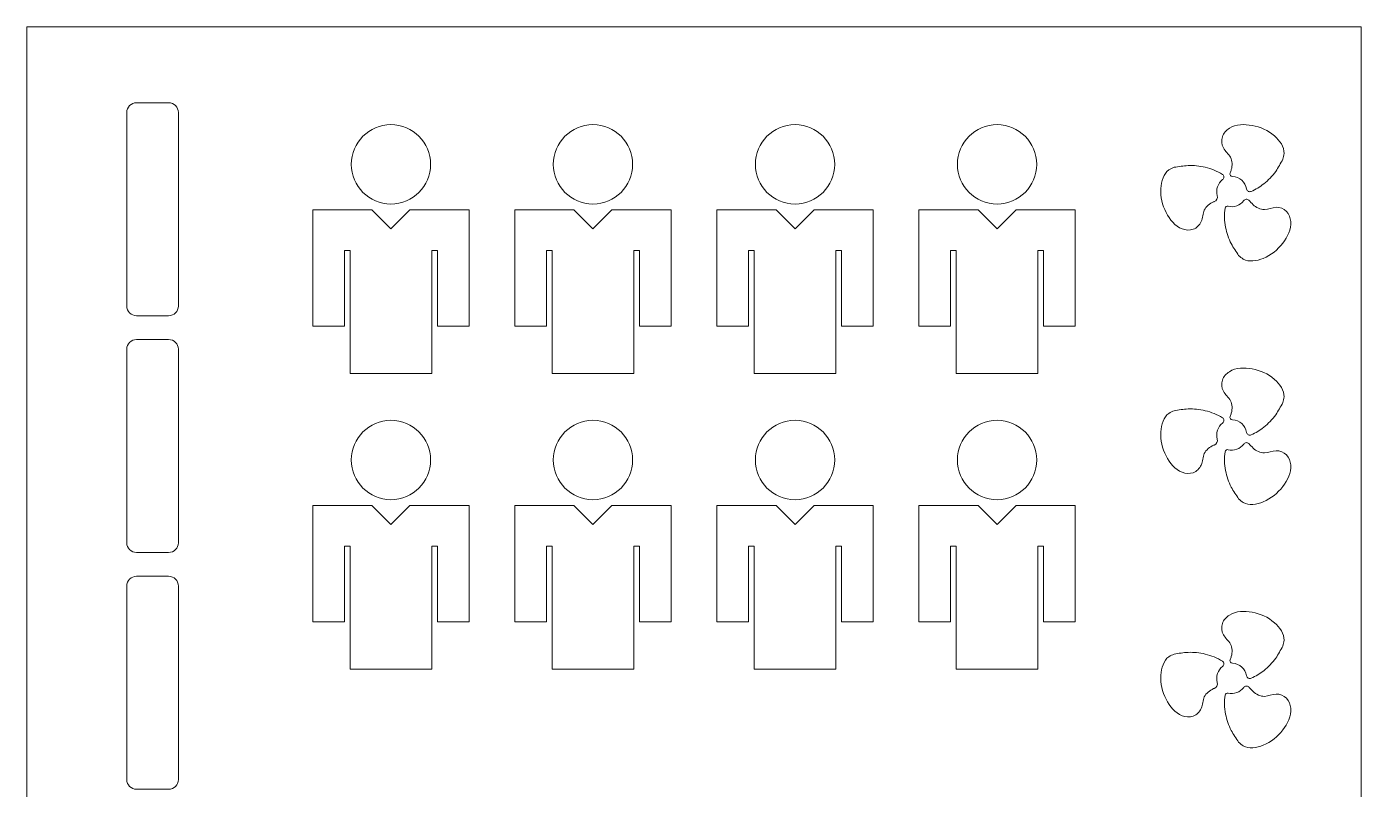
# Model space of a CAD drawing. Header units: metres. Extents: x -2538 to 7610, y -1082 to -498.
# Drawn here: x 4963 to 5525, y -841 to -520 of the extents above; entities that cross this region are included whole.
import ezdxf

# ---------------------------------------------------------------- set-up
doc = ezdxf.new("R2010")
doc.units = ezdxf.units.M
doc.linetypes.add('AUSGEZOGEN', pattern=[0])
doc.layers.add('Allgemein01', color=7, linetype='AUSGEZOGEN', lineweight=13)
doc.layers.add('Standard', color=7, linetype='AUSGEZOGEN', lineweight=25)

# ---------------------------------------------------------------- blocks, each defined once
blk = doc.blocks.new('COMPLEXOBJECT_154')
at = {"layer": 'Standard', "color": 7, "linetype": 'AUSGEZOGEN', "lineweight": 13}
for centre, major_axis, start_param, end_param in [((5468.3, -596.43), (0.526, 0.881), 0.29016, 1.960733), ((5470.13, -589.27), (3.27, 5.47), 3.431753, 4.605899), ((5476.33, -593.94), (0.75, 1.25), 6.063983, 7.747492)]:
    blk.add_ellipse(centre, major_axis=major_axis, ratio=0.99288, start_param=start_param, end_param=end_param, dxfattribs=at)
for points, start_tangent, end_tangent in [([(5477.33, -592.89), (5479.12, -594.77), (5483.89, -596.82), (5488.8, -595.87), (5493.17, -597.62), (5494.95, -601.85), (5491.58, -610.97), (5483.36, -617.36), (5474.96, -617.67), (5473.03, -616.15)], (0.000725, -0.000689), (-0.000739, 0.000674)), ([(5473.03, -616.15), (5469.9, -611.15), (5467.52, -604.27), (5467.29, -596.28)], (-0.000563, 0.000827), (0.000151, 0.000989))]:
    blk.add_spline(points, degree=3, dxfattribs=dict(at, start_tangent=start_tangent, end_tangent=end_tangent))
blk = doc.blocks.new('COMPLEXOBJECT_155')
at = {"layer": 'Standard', "color": 7, "linetype": 'AUSGEZOGEN', "lineweight": 13}
for centre, major_axis, start_param, end_param in [((5470.13, -589.27), (3.27, 5.47), 1.194602, 2.376013), ((5465.46, -583.17), (0.69, 1.16), 4.336194, 6.247926), ((5461.99, -591.52), (1.08, 1.81), 4.03076, 5.517605)]:
    blk.add_ellipse(centre, major_axis=major_axis, ratio=0.99288, start_param=start_param, end_param=end_param, dxfattribs=at)
for points, start_tangent, end_tangent in [([(5445.85, -579.04), (5451.71, -578.31), (5458.94, -579.05), (5466.2, -582.04)], (0.000987, 0.000163), (0.00084, -0.000543)), ([(5462.7, -593.49), (5462.48, -593.58), (5458.57, -597.04), (5457.3, -601.89), (5453.84, -605.12), (5449.25, -604.95), (5442.49, -598.06), (5440.29, -587.9), (5443.64, -580.15), (5445.85, -579.04)], (-0.000938, -0.000347), (0.000923, 0.000384))]:
    blk.add_spline(points, degree=3, dxfattribs=dict(at, start_tangent=start_tangent, end_tangent=end_tangent))
blk = doc.blocks.new('COMPLEXOBJECT_156')
at = {"layer": 'Standard', "color": 7, "linetype": 'AUSGEZOGEN', "lineweight": 13}
for centre, major_axis, start_param, end_param in [((5470.47, -581.81), (0.567, 0.95), 1.74922, 3.637), ((5470.13, -589.27), (3.27, 5.47), 5.424284, 6.778593), ((5477.77, -587.9), (0.73, 1.22), 2.282692, 4.103172)]:
    blk.add_ellipse(centre, major_axis=major_axis, ratio=0.99288, start_param=start_param, end_param=end_param, dxfattribs=at)
for points, start_tangent, end_tangent in [([(5469.45, -581.42), (5469.94, -580.02), (5469.62, -574.82), (5466.58, -570.87), (5466.17, -566.16), (5469.12, -562.62), (5478.73, -561.43), (5488.1, -565.85), (5492.14, -573.21), (5491.65, -575.64)], (0.000356, 0.000935), (-0.000266, -0.000964)), ([(5491.65, -575.64), (5488.62, -580.74), (5483.58, -586.02), (5478.35, -589.2)], (-0.000478, -0.000878), (-0.00091, -0.000414))]:
    blk.add_spline(points, degree=3, dxfattribs=dict(at, start_tangent=start_tangent, end_tangent=end_tangent))
blk = doc.blocks.new('COMPLEXOBJECT_157')
at = {"layer": 'Standard', "color": 7, "linetype": 'AUSGEZOGEN', "lineweight": 13}
for centre, major_axis, start_param, end_param in [((5470.13, -691.7), (3.27, 5.47), 3.431753, 4.605899), ((5476.33, -696.37), (0.75, 1.25), 6.063983, 7.747492), ((5468.3, -698.86), (0.526, 0.881), 0.29016, 1.960733)]:
    blk.add_ellipse(centre, major_axis=major_axis, ratio=0.99288, start_param=start_param, end_param=end_param, dxfattribs=at)
for points, start_tangent, end_tangent in [([(5477.33, -695.32), (5479.12, -697.2), (5483.89, -699.25), (5488.8, -698.3), (5493.17, -700.05), (5494.95, -704.28), (5491.58, -713.4), (5483.36, -719.79), (5474.96, -720.1), (5473.03, -718.58)], (0.000725, -0.000689), (-0.000739, 0.000674)), ([(5473.03, -718.58), (5469.9, -713.58), (5467.52, -706.7), (5467.29, -698.71)], (-0.000563, 0.000827), (0.000151, 0.000989))]:
    blk.add_spline(points, degree=3, dxfattribs=dict(at, start_tangent=start_tangent, end_tangent=end_tangent))
blk = doc.blocks.new('COMPLEXOBJECT_158')
at = {"layer": 'Standard', "color": 7, "linetype": 'AUSGEZOGEN', "lineweight": 13}
for centre, major_axis, start_param, end_param in [((5465.46, -685.6), (0.69, 1.16), 4.336194, 6.247926), ((5470.13, -691.7), (3.27, 5.47), 1.194602, 2.376013), ((5461.99, -693.95), (1.08, 1.81), 4.03076, 5.517605)]:
    blk.add_ellipse(centre, major_axis=major_axis, ratio=0.99288, start_param=start_param, end_param=end_param, dxfattribs=at)
for points, start_tangent, end_tangent in [([(5462.7, -695.92), (5462.48, -696.01), (5458.57, -699.47), (5457.3, -704.32), (5453.84, -707.55), (5449.25, -707.38), (5442.49, -700.49), (5440.29, -690.33), (5443.64, -682.58), (5445.85, -681.47)], (-0.000938, -0.000347), (0.000923, 0.000384)), ([(5445.85, -681.47), (5451.71, -680.74), (5458.94, -681.48), (5466.2, -684.47)], (0.000987, 0.000163), (0.00084, -0.000543))]:
    blk.add_spline(points, degree=3, dxfattribs=dict(at, start_tangent=start_tangent, end_tangent=end_tangent))
blk = doc.blocks.new('COMPLEXOBJECT_159')
at = {"layer": 'Standard', "color": 7, "linetype": 'AUSGEZOGEN', "lineweight": 13}
for centre, major_axis, start_param, end_param in [((5470.47, -684.24), (0.567, 0.95), 1.74922, 3.637), ((5470.13, -691.7), (3.27, 5.47), 5.424284, 6.778593), ((5477.77, -690.33), (0.73, 1.22), 2.282692, 4.103172)]:
    blk.add_ellipse(centre, major_axis=major_axis, ratio=0.99288, start_param=start_param, end_param=end_param, dxfattribs=at)
for points, start_tangent, end_tangent in [([(5469.45, -683.85), (5469.94, -682.45), (5469.62, -677.25), (5466.58, -673.3), (5466.17, -668.59), (5469.12, -665.05), (5478.73, -663.86), (5488.1, -668.28), (5492.14, -675.64), (5491.65, -678.07)], (0.000356, 0.000935), (-0.000266, -0.000964)), ([(5491.65, -678.07), (5488.62, -683.17), (5483.58, -688.45), (5478.35, -691.63)], (-0.000478, -0.000878), (-0.00091, -0.000414))]:
    blk.add_spline(points, degree=3, dxfattribs=dict(at, start_tangent=start_tangent, end_tangent=end_tangent))
blk = doc.blocks.new('COMPLEXOBJECT_160')
at = {"layer": 'Standard', "color": 7, "linetype": 'AUSGEZOGEN', "lineweight": 13}
for centre, major_axis, start_param, end_param in [((5470.13, -794.13), (3.27, 5.47), 3.431753, 4.605899), ((5476.33, -798.8), (0.75, 1.25), 6.063983, 7.747492), ((5468.3, -801.29), (0.526, 0.881), 0.29016, 1.960733)]:
    blk.add_ellipse(centre, major_axis=major_axis, ratio=0.99288, start_param=start_param, end_param=end_param, dxfattribs=at)
for points, start_tangent, end_tangent in [([(5477.33, -797.75), (5479.12, -799.63), (5483.89, -801.68), (5488.8, -800.73), (5493.17, -802.48), (5494.95, -806.71), (5491.58, -815.83), (5483.36, -822.22), (5474.96, -822.53), (5473.03, -821.01)], (0.000725, -0.000689), (-0.000739, 0.000674)), ([(5473.03, -821.01), (5469.9, -816.01), (5467.52, -809.13), (5467.29, -801.14)], (-0.000563, 0.000827), (0.000151, 0.000989))]:
    blk.add_spline(points, degree=3, dxfattribs=dict(at, start_tangent=start_tangent, end_tangent=end_tangent))
blk = doc.blocks.new('COMPLEXOBJECT_161')
at = {"layer": 'Standard', "color": 7, "linetype": 'AUSGEZOGEN', "lineweight": 13}
for centre, major_axis, start_param, end_param in [((5470.13, -794.13), (3.27, 5.47), 1.194602, 2.376013), ((5465.46, -788.03), (0.69, 1.16), 4.336194, 6.247926), ((5461.99, -796.38), (1.08, 1.81), 4.03076, 5.517605)]:
    blk.add_ellipse(centre, major_axis=major_axis, ratio=0.99288, start_param=start_param, end_param=end_param, dxfattribs=at)
for points, start_tangent, end_tangent in [([(5462.7, -798.35), (5462.48, -798.44), (5458.57, -801.9), (5457.3, -806.75), (5453.84, -809.98), (5449.25, -809.81), (5442.49, -802.92), (5440.29, -792.76), (5443.64, -785.01), (5445.85, -783.9)], (-0.000938, -0.000347), (0.000923, 0.000384)), ([(5445.85, -783.9), (5451.71, -783.17), (5458.94, -783.91), (5466.2, -786.9)], (0.000987, 0.000163), (0.00084, -0.000543))]:
    blk.add_spline(points, degree=3, dxfattribs=dict(at, start_tangent=start_tangent, end_tangent=end_tangent))
blk = doc.blocks.new('COMPLEXOBJECT_162')
at = {"layer": 'Standard', "color": 7, "linetype": 'AUSGEZOGEN', "lineweight": 13}
for centre, major_axis, start_param, end_param in [((5470.47, -786.67), (0.567, 0.95), 1.74922, 3.637), ((5470.13, -794.13), (3.27, 5.47), 5.424284, 6.778593), ((5477.77, -792.76), (0.73, 1.22), 2.282692, 4.103172)]:
    blk.add_ellipse(centre, major_axis=major_axis, ratio=0.99288, start_param=start_param, end_param=end_param, dxfattribs=at)
for points, start_tangent, end_tangent in [([(5469.45, -786.28), (5469.94, -784.88), (5469.62, -779.68), (5466.58, -775.73), (5466.17, -771.02), (5469.12, -767.48), (5478.73, -766.29), (5488.1, -770.71), (5492.14, -778.07), (5491.65, -780.5)], (0.000356, 0.000935), (-0.000266, -0.000964)), ([(5491.65, -780.5), (5488.62, -785.6), (5483.58, -790.88), (5478.35, -794.06)], (-0.000478, -0.000878), (-0.00091, -0.000414))]:
    blk.add_spline(points, degree=3, dxfattribs=dict(at, start_tangent=start_tangent, end_tangent=end_tangent))
blk = doc.blocks.new('COMPLEXOBJECT_169')
at = {"layer": 'Allgemein01', "color": 7, "linetype": 'AUSGEZOGEN', "lineweight": 13}
for p, q in [((5083.15, -596.97), (5108.06, -596.97)), ((5083.15, -645.92), (5083.15, -596.97)), ((5116.06, -604.97), (5108.06, -596.97)), ((5116.06, -604.97), (5124.06, -596.97)), ((5096.48, -614.05), (5098.88, -614.05)), ((5096.48, -645.92), (5096.48, -614.05)), ((5098.88, -665.87), (5098.88, -614.05)), ((5133.23, -665.87), (5133.23, -614.05)), ((5135.63, -614.05), (5133.23, -614.05)), ((5135.63, -645.92), (5135.63, -614.05)), ((5083.15, -645.92), (5096.48, -645.92)), ((5148.97, -645.92), (5135.63, -645.92)), ((5133.23, -665.87), (5098.88, -665.87))]:
    blk.add_line(p, q, dxfattribs=at)
blk.add_lwpolyline([(5124.06, -596.97), (5148.97, -596.97), (5148.97, -645.92)], dxfattribs=at)
blk.add_circle((5116.06, -577.79), 16.7, dxfattribs=at)
blk = doc.blocks.new('COMPLEXOBJECT_170')
at = {"layer": 'Allgemein01', "color": 7, "linetype": 'AUSGEZOGEN', "lineweight": 13}
for p, q in [((5168.23, -596.97), (5193.14, -596.97)), ((5168.23, -645.92), (5168.23, -596.97)), ((5201.14, -604.97), (5193.14, -596.97)), ((5201.14, -604.97), (5209.14, -596.97)), ((5181.56, -614.05), (5183.96, -614.05)), ((5181.56, -645.92), (5181.56, -614.05)), ((5183.96, -665.87), (5183.96, -614.05)), ((5218.31, -665.87), (5218.31, -614.05)), ((5220.71, -614.05), (5218.31, -614.05)), ((5220.71, -645.92), (5220.71, -614.05)), ((5168.23, -645.92), (5181.56, -645.92)), ((5234.05, -645.92), (5220.71, -645.92)), ((5218.31, -665.87), (5183.96, -665.87))]:
    blk.add_line(p, q, dxfattribs=at)
blk.add_lwpolyline([(5209.14, -596.97), (5234.05, -596.97), (5234.05, -645.92)], dxfattribs=at)
blk.add_circle((5201.14, -577.79), 16.7, dxfattribs=at)
blk = doc.blocks.new('COMPLEXOBJECT_171')
at = {"layer": 'Allgemein01', "color": 7, "linetype": 'AUSGEZOGEN', "lineweight": 13}
for p, q in [((5253.31, -596.97), (5278.22, -596.97)), ((5253.31, -645.92), (5253.31, -596.97)), ((5286.22, -604.97), (5278.22, -596.97)), ((5286.22, -604.97), (5294.22, -596.97)), ((5266.64, -614.05), (5269.04, -614.05)), ((5266.64, -645.92), (5266.64, -614.05)), ((5269.04, -665.87), (5269.04, -614.05)), ((5303.39, -665.87), (5303.39, -614.05)), ((5305.79, -614.05), (5303.39, -614.05)), ((5305.79, -645.92), (5305.79, -614.05)), ((5253.31, -645.92), (5266.64, -645.92)), ((5319.13, -645.92), (5305.79, -645.92)), ((5303.39, -665.87), (5269.04, -665.87))]:
    blk.add_line(p, q, dxfattribs=at)
blk.add_lwpolyline([(5294.22, -596.97), (5319.13, -596.97), (5319.13, -645.92)], dxfattribs=at)
blk.add_circle((5286.22, -577.79), 16.7, dxfattribs=at)
blk = doc.blocks.new('COMPLEXOBJECT_172')
at = {"layer": 'Allgemein01', "color": 7, "linetype": 'AUSGEZOGEN', "lineweight": 13}
for p, q in [((5338.39, -596.97), (5363.3, -596.97)), ((5338.39, -645.92), (5338.39, -596.97)), ((5371.3, -604.97), (5363.3, -596.97)), ((5371.3, -604.97), (5379.3, -596.97)), ((5351.72, -614.05), (5354.12, -614.05)), ((5351.72, -645.92), (5351.72, -614.05)), ((5354.12, -665.87), (5354.12, -614.05)), ((5388.47, -665.87), (5388.47, -614.05)), ((5390.87, -614.05), (5388.47, -614.05)), ((5390.87, -645.92), (5390.87, -614.05)), ((5338.39, -645.92), (5351.72, -645.92)), ((5404.21, -645.92), (5390.87, -645.92)), ((5388.47, -665.87), (5354.12, -665.87))]:
    blk.add_line(p, q, dxfattribs=at)
blk.add_lwpolyline([(5379.3, -596.97), (5404.21, -596.97), (5404.21, -645.92)], dxfattribs=at)
blk.add_circle((5371.3, -577.79), 16.7, dxfattribs=at)
blk = doc.blocks.new('COMPLEXOBJECT_173')
at = {"layer": 'Allgemein01', "color": 7, "linetype": 'AUSGEZOGEN', "lineweight": 13}
for p, q in [((5083.15, -721.39), (5108.06, -721.39)), ((5083.15, -770.34), (5083.15, -721.39)), ((5116.06, -729.39), (5108.06, -721.39)), ((5116.06, -729.39), (5124.06, -721.39)), ((5096.48, -738.47), (5098.88, -738.47)), ((5096.48, -770.34), (5096.48, -738.47)), ((5098.88, -790.29), (5098.88, -738.47)), ((5133.23, -790.29), (5133.23, -738.47)), ((5135.63, -738.47), (5133.23, -738.47)), ((5135.63, -770.34), (5135.63, -738.47)), ((5083.15, -770.34), (5096.48, -770.34)), ((5148.97, -770.34), (5135.63, -770.34)), ((5133.23, -790.29), (5098.88, -790.29))]:
    blk.add_line(p, q, dxfattribs=at)
blk.add_lwpolyline([(5124.06, -721.39), (5148.97, -721.39), (5148.97, -770.34)], dxfattribs=at)
blk.add_circle((5116.06, -702.21), 16.7, dxfattribs=at)
blk = doc.blocks.new('COMPLEXOBJECT_174')
at = {"layer": 'Allgemein01', "color": 7, "linetype": 'AUSGEZOGEN', "lineweight": 13}
for p, q in [((5168.23, -721.39), (5193.14, -721.39)), ((5168.23, -770.34), (5168.23, -721.39)), ((5201.14, -729.39), (5193.14, -721.39)), ((5201.14, -729.39), (5209.14, -721.39)), ((5181.56, -738.47), (5183.96, -738.47)), ((5181.56, -770.34), (5181.56, -738.47)), ((5183.96, -790.29), (5183.96, -738.47)), ((5218.31, -790.29), (5218.31, -738.47)), ((5220.71, -738.47), (5218.31, -738.47)), ((5220.71, -770.34), (5220.71, -738.47)), ((5168.23, -770.34), (5181.56, -770.34)), ((5234.05, -770.34), (5220.71, -770.34)), ((5218.31, -790.29), (5183.96, -790.29))]:
    blk.add_line(p, q, dxfattribs=at)
blk.add_lwpolyline([(5209.14, -721.39), (5234.05, -721.39), (5234.05, -770.34)], dxfattribs=at)
blk.add_circle((5201.14, -702.21), 16.7, dxfattribs=at)
blk = doc.blocks.new('COMPLEXOBJECT_175')
at = {"layer": 'Allgemein01', "color": 7, "linetype": 'AUSGEZOGEN', "lineweight": 13}
for p, q in [((5253.31, -721.39), (5278.22, -721.39)), ((5253.31, -770.34), (5253.31, -721.39)), ((5286.22, -729.39), (5278.22, -721.39)), ((5286.22, -729.39), (5294.22, -721.39)), ((5266.64, -738.47), (5269.04, -738.47)), ((5266.64, -770.34), (5266.64, -738.47)), ((5269.04, -790.29), (5269.04, -738.47)), ((5303.39, -790.29), (5303.39, -738.47)), ((5305.79, -738.47), (5303.39, -738.47)), ((5305.79, -770.34), (5305.79, -738.47)), ((5253.31, -770.34), (5266.64, -770.34)), ((5319.13, -770.34), (5305.79, -770.34)), ((5303.39, -790.29), (5269.04, -790.29))]:
    blk.add_line(p, q, dxfattribs=at)
blk.add_lwpolyline([(5294.22, -721.39), (5319.13, -721.39), (5319.13, -770.34)], dxfattribs=at)
blk.add_circle((5286.22, -702.21), 16.7, dxfattribs=at)
blk = doc.blocks.new('COMPLEXOBJECT_176')
at = {"layer": 'Allgemein01', "color": 7, "linetype": 'AUSGEZOGEN', "lineweight": 13}
for p, q in [((5338.39, -721.39), (5363.3, -721.39)), ((5338.39, -770.34), (5338.39, -721.39)), ((5371.3, -729.39), (5363.3, -721.39)), ((5371.3, -729.39), (5379.3, -721.39)), ((5351.72, -738.47), (5354.12, -738.47)), ((5351.72, -770.34), (5351.72, -738.47)), ((5354.12, -790.29), (5354.12, -738.47)), ((5388.47, -790.29), (5388.47, -738.47)), ((5390.87, -738.47), (5388.47, -738.47)), ((5390.87, -770.34), (5390.87, -738.47)), ((5338.39, -770.34), (5351.72, -770.34)), ((5404.21, -770.34), (5390.87, -770.34)), ((5388.47, -790.29), (5354.12, -790.29))]:
    blk.add_line(p, q, dxfattribs=at)
blk.add_lwpolyline([(5379.3, -721.39), (5404.21, -721.39), (5404.21, -770.34)], dxfattribs=at)
blk.add_circle((5371.3, -702.21), 16.7, dxfattribs=at)

msp = doc.modelspace()

# ---------------------------------------------------------------- linework, layer by layer
at = {"layer": 'Allgemein01', "color": 7, "linetype": 'AUSGEZOGEN', "lineweight": 13}
for p, q in [((5004.81, -637.41), (5004.81, -555.97)), ((5008.91, -551.87), (5022.44, -551.87)), ((5026.54, -637.41), (5026.54, -555.97)), ((5008.91, -641.51), (5022.44, -641.51)), ((5008.91, -651.51), (5022.44, -651.51)), ((5004.81, -737.05), (5004.81, -655.61)), ((5026.54, -737.05), (5026.54, -655.61)), ((5008.91, -741.15), (5022.44, -741.15)), ((5008.91, -751.15), (5022.44, -751.15)), ((5004.81, -836.69), (5004.81, -755.25)), ((5026.54, -836.69), (5026.54, -755.25)), ((5008.91, -840.79), (5022.44, -840.79))]:
    msp.add_line(p, q, dxfattribs=at)
for centre, start, end in [((5008.91, -555.97), 90, 180), ((5022.44, -555.97), 0, 90), ((5008.91, -637.41), 180, 270), ((5022.44, -637.41), 270, 0), ((5008.91, -655.61), 90, 180), ((5022.44, -655.61), 0, 90), ((5008.91, -737.05), 180, 270), ((5022.44, -737.05), 270, 0), ((5008.91, -755.25), 90, 180), ((5022.44, -755.25), 0, 90), ((5008.91, -836.69), 180, 270), ((5022.44, -836.69), 270, 0)]:
    msp.add_arc(centre, 4.1, start, end, dxfattribs=at)
at = {"layer": 'Standard', "color": 7, "linetype": 'AUSGEZOGEN', "lineweight": 13}
msp.add_lwpolyline([(4962.68, -1081.87), (5524.68, -1081.87), (5524.68, -519.87), (4962.68, -519.87), (4962.68, -1081.87)], close=True, dxfattribs=at)

# ---------------------------------------------------------------- block references
at = {"layer": 'Allgemein01', "color": 7, "linetype": 'AUSGEZOGEN', "lineweight": 13}
for name in ['COMPLEXOBJECT_169', 'COMPLEXOBJECT_170', 'COMPLEXOBJECT_171', 'COMPLEXOBJECT_172', 'COMPLEXOBJECT_173', 'COMPLEXOBJECT_174', 'COMPLEXOBJECT_175', 'COMPLEXOBJECT_176']:
    msp.add_blockref(name, (0, 0), dxfattribs=at)
at = {"layer": 'Standard', "color": 7, "linetype": 'AUSGEZOGEN', "lineweight": 13}
for name in ['COMPLEXOBJECT_156', 'COMPLEXOBJECT_155', 'COMPLEXOBJECT_154', 'COMPLEXOBJECT_159', 'COMPLEXOBJECT_158', 'COMPLEXOBJECT_157', 'COMPLEXOBJECT_162', 'COMPLEXOBJECT_161', 'COMPLEXOBJECT_160']:
    msp.add_blockref(name, (0, 0), dxfattribs=at)

doc.saveas('drawing.dxf')
